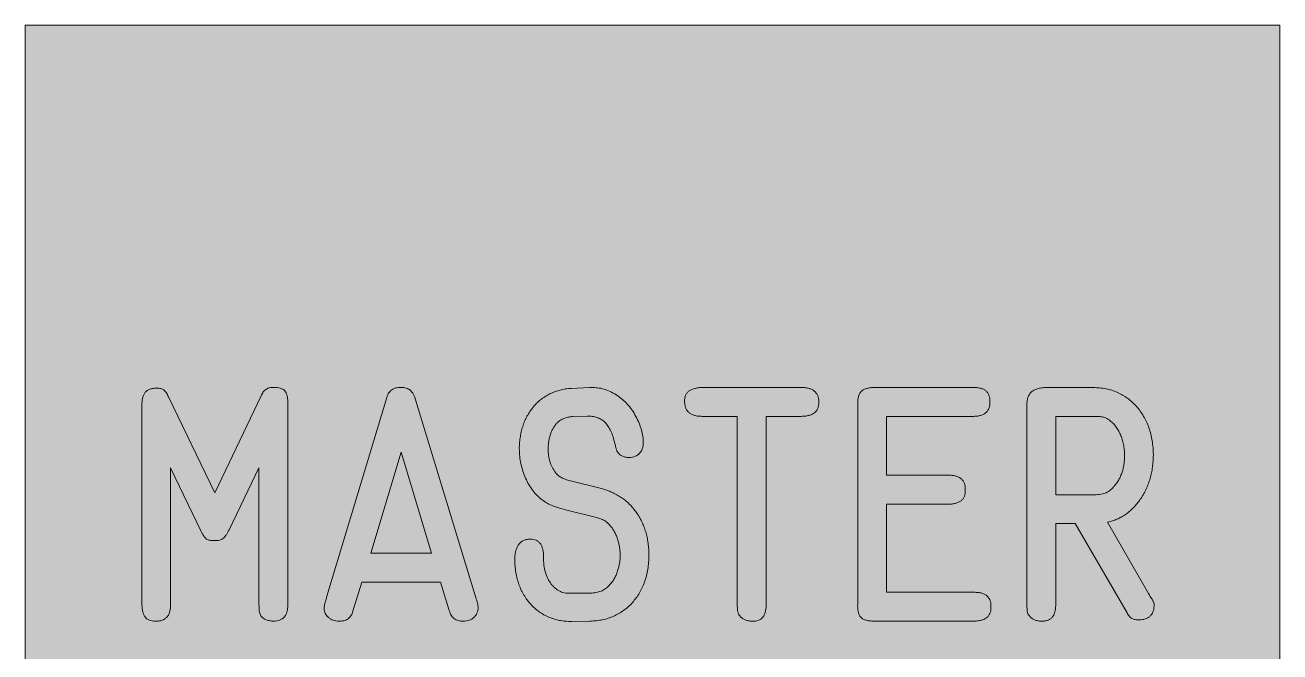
# Model space of a CAD drawing. Header units: inches. Extents: x 96.3 to 114, y 139.7 to 157.4.
# Drawn here: x 96.26 to 113.99, y 148.52 to 157.38 of the extents above; entities that cross this region are included whole.
import ezdxf

# ---------------------------------------------------------------- set-up
doc = ezdxf.new("R2010")
doc.units = ezdxf.units.IN
doc.header["$MEASUREMENT"] = 0

# ---------------------------------------------------------------- blocks, each defined once
blk = doc.blocks.new('block 2')
at = {"true_color": 0xffffff}
h = blk.add_hatch(color=7, dxfattribs=at)
h.dxf.hatch_style = 2
h.paths.add_polyline_path([(113.993, 139.655), (113.992, 157.384), (96.263, 157.384), (96.263, 139.655)])
at = {"color": 7, "lineweight": 5, "true_color": 0xffffff}
blk.add_lwpolyline([(113.993, 139.655), (113.992, 157.384), (96.263, 157.384), (96.263, 139.655), (113.993, 139.655)], dxfattribs=at)
blk = doc.blocks.new('block 6')
at = {"color": 7, "lineweight": 5, "true_color": 0xffffff}
blk.add_open_spline([(110.419, 149.242), (110.419, 149.242), (110.418, 151.973), (110.418, 151.973), (110.418, 151.996), (110.418, 152.02), (110.419, 152.043), (110.42, 152.063), (110.423, 152.083), (110.428, 152.103), (110.433, 152.12), (110.439, 152.136), (110.448, 152.152), (110.455, 152.166), (110.465, 152.179), (110.476, 152.191), (110.487, 152.202), (110.501, 152.212), (110.515, 152.22), (110.531, 152.229), (110.548, 152.236), (110.566, 152.241), (110.586, 152.247), (110.607, 152.251), (110.628, 152.254), (110.653, 152.257), (110.677, 152.258), (110.702, 152.26), (110.702, 152.26), (111.357, 152.259), (111.357, 152.259), (111.387, 152.257), (111.418, 152.256), (111.448, 152.253), (111.477, 152.25), (111.507, 152.245), (111.536, 152.239), (111.563, 152.234), (111.591, 152.227), (111.618, 152.219), (111.645, 152.21), (111.671, 152.2), (111.696, 152.189), (111.722, 152.178), (111.747, 152.166), (111.77, 152.152), (111.794, 152.138), (111.817, 152.123), (111.839, 152.106), (111.862, 152.09), (111.884, 152.072), (111.905, 152.053), (111.926, 152.034), (111.946, 152.014), (111.965, 151.992), (111.985, 151.971), (112.003, 151.948), (112.02, 151.925), (112.037, 151.901), (112.053, 151.877), (112.067, 151.851), (112.082, 151.826), (112.096, 151.8), (112.108, 151.773), (112.121, 151.746), (112.132, 151.718), (112.142, 151.689), (112.152, 151.66), (112.16, 151.63), (112.168, 151.6), (112.175, 151.569), (112.182, 151.537), (112.187, 151.506), (112.193, 151.473), (112.197, 151.44), (112.2, 151.407), (112.203, 151.372), (112.204, 151.337), (112.205, 151.302), (112.204, 151.273), (112.203, 151.244), (112.201, 151.216), (112.199, 151.188), (112.196, 151.16), (112.192, 151.132), (112.188, 151.105), (112.184, 151.078), (112.178, 151.052), (112.172, 151.026), (112.166, 151), (112.158, 150.974), (112.151, 150.949), (112.143, 150.924), (112.134, 150.9), (112.125, 150.875), (112.115, 150.852), (112.105, 150.828), (112.094, 150.805), (112.082, 150.782), (112.069, 150.759), (112.057, 150.737), (112.044, 150.715), (112.03, 150.693), (112.016, 150.672), (112.001, 150.652), (111.986, 150.632), (111.971, 150.613), (111.956, 150.594), (111.939, 150.576), (111.923, 150.559), (111.906, 150.543), (111.889, 150.527), (111.872, 150.511), (111.855, 150.496), (111.837, 150.482), (111.819, 150.468), (111.8, 150.456), (111.781, 150.444), (111.761, 150.432), (111.742, 150.421), (111.722, 150.411), (111.701, 150.401), (111.68, 150.392), (111.659, 150.384), (111.638, 150.377), (111.616, 150.37), (111.595, 150.363), (111.595, 150.363), (111.555, 150.354), (111.555, 150.354), (111.555, 150.354), (112.136, 149.346), (112.136, 149.346), (112.136, 149.346), (112.151, 149.321), (112.151, 149.321), (112.157, 149.311), (112.164, 149.3), (112.171, 149.289), (112.177, 149.281), (112.183, 149.272), (112.188, 149.264), (112.192, 149.257), (112.196, 149.25), (112.199, 149.243), (112.202, 149.238), (112.204, 149.233), (112.207, 149.228), (112.21, 149.219), (112.213, 149.21), (112.214, 149.201), (112.216, 149.19), (112.216, 149.179), (112.215, 149.168), (112.214, 149.153), (112.213, 149.139), (112.211, 149.124), (112.209, 149.111), (112.205, 149.098), (112.199, 149.085), (112.194, 149.074), (112.188, 149.063), (112.181, 149.052), (112.173, 149.042), (112.165, 149.032), (112.156, 149.024), (112.146, 149.015), (112.136, 149.008), (112.125, 149.001), (112.113, 148.995), (112.102, 148.99), (112.089, 148.986), (112.077, 148.981), (112.063, 148.978), (112.05, 148.976), (112.036, 148.973), (112.021, 148.973), (112.006, 148.972), (111.987, 148.972), (111.967, 148.973), (111.948, 148.976), (111.932, 148.979), (111.917, 148.984), (111.903, 148.992), (111.889, 149), (111.877, 149.01), (111.866, 149.022), (111.853, 149.037), (111.843, 149.054), (111.833, 149.07), (111.833, 149.07), (111.099, 150.334), (111.099, 150.334), (111.099, 150.334), (110.826, 150.334), (110.826, 150.334), (110.826, 150.334), (110.826, 149.223), (110.826, 149.223), (110.826, 149.2), (110.825, 149.177), (110.824, 149.154), (110.822, 149.135), (110.819, 149.115), (110.815, 149.096), (110.811, 149.08), (110.807, 149.065), (110.801, 149.05), (110.795, 149.037), (110.788, 149.025), (110.78, 149.014), (110.772, 149.004), (110.763, 148.994), (110.752, 148.987), (110.741, 148.979), (110.729, 148.973), (110.717, 148.968), (110.703, 148.963), (110.688, 148.96), (110.673, 148.958), (110.657, 148.955), (110.64, 148.955), (110.622, 148.955), (110.605, 148.956), (110.588, 148.957), (110.571, 148.96), (110.555, 148.963), (110.539, 148.967), (110.525, 148.973), (110.511, 148.979), (110.498, 148.987), (110.486, 148.996), (110.474, 149.006), (110.463, 149.017), (110.453, 149.028), (110.446, 149.038), (110.439, 149.049), (110.433, 149.06), (110.428, 149.071), (110.425, 149.083), (110.423, 149.096), (110.422, 149.103), (110.421, 149.111), (110.421, 149.118), (110.42, 149.129), (110.419, 149.14), (110.419, 149.151), (110.419, 149.164), (110.418, 149.178), (110.418, 149.192), (110.418, 149.209), (110.419, 149.226), (110.419, 149.242)], degree=3, knots=[0, 0, 0, 0, 1, 1, 1, 2, 2, 2, 3, 3, 3, 4, 4, 4, 5, 5, 5, 6, 6, 6, 7, 7, 7, 8, 8, 8, 9, 9, 9, 10, 10, 10, 11, 11, 11, 12, 12, 12, 13, 13, 13, 14, 14, 14, 15, 15, 15, 16, 16, 16, 17, 17, 17, 18, 18, 18, 19, 19, 19, 20, 20, 20, 21, 21, 21, 22, 22, 22, 23, 23, 23, 24, 24, 24, 25, 25, 25, 26, 26, 26, 27, 27, 27, 28, 28, 28, 29, 29, 29, 30, 30, 30, 31, 31, 31, 32, 32, 32, 33, 33, 33, 34, 34, 34, 35, 35, 35, 36, 36, 36, 37, 37, 37, 38, 38, 38, 39, 39, 39, 40, 40, 40, 41, 41, 41, 42, 42, 42, 43, 43, 43, 44, 44, 44, 45, 45, 45, 46, 46, 46, 47, 47, 47, 48, 48, 48, 49, 49, 49, 50, 50, 50, 51, 51, 51, 52, 52, 52, 53, 53, 53, 54, 54, 54, 55, 55, 55, 56, 56, 56, 57, 57, 57, 58, 58, 58, 59, 59, 59, 60, 60, 60, 61, 61, 61, 62, 62, 62, 63, 63, 63, 64, 64, 64, 65, 65, 65, 66, 66, 66, 67, 67, 67, 68, 68, 68, 69, 69, 69, 70, 70, 70, 71, 71, 71, 72, 72, 72, 73, 73, 73, 74, 74, 74, 75, 75, 75, 76, 76, 76, 77, 77, 77, 78, 78, 78, 79, 79, 79, 80, 80, 80, 81, 81, 81, 82, 82, 82, 83, 83, 83, 84, 84, 84, 84], dxfattribs=at)
blk = doc.blocks.new('block 7')
at = {"color": 7, "lineweight": 5, "true_color": 0xffffff}
blk.add_open_spline([(107.236, 152.259), (107.255, 152.258), (107.274, 152.258), (107.292, 152.255), (107.309, 152.253), (107.325, 152.25), (107.341, 152.245), (107.356, 152.241), (107.37, 152.236), (107.383, 152.229), (107.395, 152.222), (107.406, 152.215), (107.417, 152.206), (107.427, 152.197), (107.436, 152.187), (107.443, 152.176), (107.451, 152.165), (107.458, 152.152), (107.463, 152.14), (107.468, 152.126), (107.472, 152.112), (107.474, 152.097), (107.477, 152.081), (107.478, 152.064), (107.479, 152.048), (107.478, 152.032), (107.478, 152.017), (107.475, 152.002), (107.472, 151.988), (107.468, 151.975), (107.463, 151.962), (107.458, 151.95), (107.451, 151.939), (107.443, 151.928), (107.435, 151.918), (107.426, 151.909), (107.415, 151.901), (107.404, 151.892), (107.393, 151.885), (107.38, 151.879), (107.366, 151.872), (107.351, 151.867), (107.336, 151.864), (107.319, 151.859), (107.302, 151.856), (107.285, 151.854), (107.266, 151.852), (107.246, 151.852), (107.226, 151.851), (107.226, 151.851), (106.734, 151.851), (106.734, 151.851), (106.734, 151.851), (106.734, 149.206), (106.734, 149.206), (106.734, 149.186), (106.734, 149.165), (106.732, 149.144), (106.73, 149.127), (106.728, 149.109), (106.723, 149.092), (106.72, 149.077), (106.715, 149.062), (106.708, 149.047), (106.703, 149.035), (106.695, 149.023), (106.687, 149.012), (106.679, 149.002), (106.669, 148.993), (106.658, 148.985), (106.647, 148.977), (106.635, 148.971), (106.623, 148.966), (106.609, 148.961), (106.595, 148.958), (106.581, 148.956), (106.565, 148.954), (106.549, 148.954), (106.532, 148.955), (106.515, 148.956), (106.499, 148.957), (106.482, 148.96), (106.467, 148.963), (106.452, 148.967), (106.437, 148.973), (106.424, 148.979), (106.411, 148.986), (106.399, 148.994), (106.387, 149.003), (106.376, 149.013), (106.365, 149.024), (106.357, 149.033), (106.35, 149.043), (106.344, 149.054), (106.338, 149.065), (106.335, 149.078), (106.333, 149.09), (106.331, 149.098), (106.33, 149.106), (106.329, 149.114), (106.328, 149.124), (106.327, 149.135), (106.327, 149.145), (106.326, 149.158), (106.326, 149.171), (106.325, 149.184), (106.325, 149.2), (106.326, 149.215), (106.326, 149.231), (106.326, 149.231), (106.326, 151.851), (106.326, 151.851), (106.326, 151.851), (105.829, 151.851), (105.829, 151.851), (105.81, 151.851), (105.79, 151.852), (105.771, 151.854), (105.754, 151.856), (105.737, 151.86), (105.72, 151.864), (105.706, 151.869), (105.692, 151.874), (105.678, 151.881), (105.666, 151.887), (105.654, 151.895), (105.644, 151.905), (105.633, 151.913), (105.624, 151.923), (105.616, 151.934), (105.608, 151.945), (105.602, 151.958), (105.597, 151.971), (105.592, 151.984), (105.588, 151.999), (105.585, 152.013), (105.583, 152.029), (105.582, 152.046), (105.581, 152.063), (105.582, 152.078), (105.582, 152.094), (105.585, 152.109), (105.587, 152.123), (105.591, 152.137), (105.596, 152.15), (105.602, 152.162), (105.609, 152.173), (105.617, 152.183), (105.625, 152.194), (105.635, 152.203), (105.646, 152.211), (105.657, 152.22), (105.67, 152.227), (105.684, 152.232), (105.699, 152.239), (105.715, 152.243), (105.731, 152.247), (105.748, 152.252), (105.767, 152.255), (105.785, 152.257), (105.806, 152.259), (105.828, 152.259), (105.849, 152.26), (105.849, 152.26), (107.236, 152.259), (107.236, 152.259)], degree=3, knots=[0, 0, 0, 0, 1, 1, 1, 2, 2, 2, 3, 3, 3, 4, 4, 4, 5, 5, 5, 6, 6, 6, 7, 7, 7, 8, 8, 8, 9, 9, 9, 10, 10, 10, 11, 11, 11, 12, 12, 12, 13, 13, 13, 14, 14, 14, 15, 15, 15, 16, 16, 16, 17, 17, 17, 18, 18, 18, 19, 19, 19, 20, 20, 20, 21, 21, 21, 22, 22, 22, 23, 23, 23, 24, 24, 24, 25, 25, 25, 26, 26, 26, 27, 27, 27, 28, 28, 28, 29, 29, 29, 30, 30, 30, 31, 31, 31, 32, 32, 32, 33, 33, 33, 34, 34, 34, 35, 35, 35, 36, 36, 36, 37, 37, 37, 38, 38, 38, 39, 39, 39, 40, 40, 40, 41, 41, 41, 42, 42, 42, 43, 43, 43, 44, 44, 44, 45, 45, 45, 46, 46, 46, 47, 47, 47, 48, 48, 48, 49, 49, 49, 50, 50, 50, 51, 51, 51, 52, 52, 52, 53, 53, 53, 54, 54, 54, 55, 55, 55, 55], dxfattribs=at)
blk = doc.blocks.new('block 8')
at = {"color": 7, "lineweight": 5, "true_color": 0xffffff}
blk.add_open_spline([(102.638, 149.271), (102.642, 149.256), (102.647, 149.242), (102.651, 149.228), (102.654, 149.217), (102.656, 149.207), (102.658, 149.196), (102.66, 149.188), (102.661, 149.179), (102.662, 149.17), (102.663, 149.161), (102.663, 149.153), (102.664, 149.144), (102.663, 149.13), (102.662, 149.117), (102.659, 149.103), (102.657, 149.091), (102.653, 149.078), (102.648, 149.067), (102.643, 149.056), (102.636, 149.045), (102.629, 149.035), (102.622, 149.025), (102.613, 149.016), (102.604, 149.007), (102.594, 148.998), (102.584, 148.991), (102.573, 148.984), (102.562, 148.978), (102.55, 148.973), (102.538, 148.968), (102.525, 148.964), (102.512, 148.96), (102.498, 148.958), (102.484, 148.956), (102.469, 148.955), (102.454, 148.955), (102.442, 148.955), (102.43, 148.955), (102.417, 148.956), (102.406, 148.957), (102.395, 148.959), (102.384, 148.962), (102.374, 148.965), (102.364, 148.969), (102.354, 148.973), (102.345, 148.978), (102.336, 148.983), (102.327, 148.989), (102.319, 148.995), (102.311, 149.003), (102.304, 149.011), (102.297, 149.019), (102.291, 149.027), (102.285, 149.037), (102.278, 149.047), (102.273, 149.057), (102.268, 149.068), (102.264, 149.08), (102.26, 149.092), (102.256, 149.105), (102.256, 149.105), (102.132, 149.506), (102.132, 149.506), (102.132, 149.506), (101.02, 149.506), (101.02, 149.506), (101.02, 149.506), (100.89, 149.08), (100.89, 149.08), (100.882, 149.06), (100.874, 149.041), (100.862, 149.024), (100.851, 149.008), (100.836, 148.995), (100.82, 148.985), (100.803, 148.974), (100.784, 148.966), (100.765, 148.961), (100.742, 148.956), (100.719, 148.955), (100.696, 148.955), (100.682, 148.955), (100.669, 148.956), (100.655, 148.958), (100.642, 148.96), (100.629, 148.964), (100.616, 148.968), (100.604, 148.973), (100.593, 148.978), (100.581, 148.984), (100.57, 148.99), (100.56, 148.998), (100.55, 149.006), (100.54, 149.014), (100.532, 149.023), (100.524, 149.032), (100.516, 149.042), (100.51, 149.052), (100.505, 149.063), (100.5, 149.074), (100.496, 149.085), (100.493, 149.096), (100.49, 149.108), (100.489, 149.121), (100.488, 149.134), (100.488, 149.142), (100.489, 149.15), (100.49, 149.159), (100.491, 149.169), (100.493, 149.178), (100.495, 149.188), (100.497, 149.195), (100.499, 149.201), (100.5, 149.208), (100.502, 149.216), (100.505, 149.225), (100.507, 149.233), (100.51, 149.245), (100.513, 149.256), (100.516, 149.266), (100.52, 149.28), (100.524, 149.293), (100.528, 149.306), (100.528, 149.306), (101.372, 152.117), (101.372, 152.117), (101.376, 152.129), (101.38, 152.141), (101.385, 152.152), (101.389, 152.162), (101.395, 152.172), (101.401, 152.182), (101.407, 152.191), (101.413, 152.199), (101.421, 152.206), (101.428, 152.214), (101.435, 152.22), (101.444, 152.226), (101.452, 152.233), (101.461, 152.238), (101.47, 152.242), (101.48, 152.247), (101.49, 152.25), (101.5, 152.252), (101.511, 152.255), (101.522, 152.257), (101.533, 152.258), (101.546, 152.259), (101.558, 152.259), (101.571, 152.259), (101.584, 152.259), (101.598, 152.259), (101.612, 152.257), (101.624, 152.256), (101.636, 152.254), (101.648, 152.25), (101.659, 152.247), (101.669, 152.243), (101.679, 152.237), (101.688, 152.232), (101.697, 152.226), (101.705, 152.219), (101.714, 152.212), (101.721, 152.204), (101.728, 152.195), (101.736, 152.185), (101.743, 152.173), (101.749, 152.162), (101.756, 152.149), (101.762, 152.135), (101.768, 152.121), (101.774, 152.105), (101.779, 152.088), (101.785, 152.072), (101.785, 152.072), (102.638, 149.271), (102.638, 149.271)], degree=3, knots=[0, 0, 0, 0, 1, 1, 1, 2, 2, 2, 3, 3, 3, 4, 4, 4, 5, 5, 5, 6, 6, 6, 7, 7, 7, 8, 8, 8, 9, 9, 9, 10, 10, 10, 11, 11, 11, 12, 12, 12, 13, 13, 13, 14, 14, 14, 15, 15, 15, 16, 16, 16, 17, 17, 17, 18, 18, 18, 19, 19, 19, 20, 20, 20, 21, 21, 21, 22, 22, 22, 23, 23, 23, 24, 24, 24, 25, 25, 25, 26, 26, 26, 27, 27, 27, 28, 28, 28, 29, 29, 29, 30, 30, 30, 31, 31, 31, 32, 32, 32, 33, 33, 33, 34, 34, 34, 35, 35, 35, 36, 36, 36, 37, 37, 37, 38, 38, 38, 39, 39, 39, 40, 40, 40, 41, 41, 41, 42, 42, 42, 43, 43, 43, 44, 44, 44, 45, 45, 45, 46, 46, 46, 47, 47, 47, 48, 48, 48, 49, 49, 49, 50, 50, 50, 51, 51, 51, 52, 52, 52, 53, 53, 53, 54, 54, 54, 55, 55, 55, 56, 56, 56, 57, 57, 57, 58, 58, 58, 59, 59, 59, 59], dxfattribs=at)
blk = doc.blocks.new('block 9')
at = {"color": 7, "lineweight": 5, "true_color": 0xffffff}
blk.add_open_spline([(98.319, 151.122), (98.319, 151.122), (98.319, 149.214), (98.319, 149.214), (98.319, 149.193), (98.319, 149.172), (98.317, 149.151), (98.315, 149.133), (98.312, 149.115), (98.308, 149.097), (98.304, 149.081), (98.299, 149.066), (98.292, 149.051), (98.286, 149.038), (98.277, 149.025), (98.268, 149.014), (98.259, 149.004), (98.249, 148.994), (98.238, 148.986), (98.227, 148.978), (98.214, 148.972), (98.201, 148.967), (98.187, 148.962), (98.172, 148.959), (98.157, 148.957), (98.14, 148.955), (98.123, 148.955), (98.106, 148.955), (98.09, 148.955), (98.074, 148.955), (98.059, 148.958), (98.045, 148.96), (98.032, 148.964), (98.019, 148.969), (98.007, 148.974), (97.995, 148.98), (97.985, 148.988), (97.975, 148.996), (97.966, 149.006), (97.958, 149.016), (97.95, 149.027), (97.943, 149.039), (97.938, 149.052), (97.931, 149.067), (97.927, 149.083), (97.923, 149.099), (97.919, 149.118), (97.916, 149.137), (97.915, 149.157), (97.913, 149.179), (97.912, 149.202), (97.912, 149.225), (97.912, 149.225), (97.912, 151.99), (97.912, 151.99), (97.912, 152.012), (97.912, 152.034), (97.915, 152.055), (97.916, 152.074), (97.92, 152.092), (97.924, 152.11), (97.928, 152.126), (97.932, 152.141), (97.939, 152.155), (97.945, 152.168), (97.952, 152.18), (97.961, 152.191), (97.969, 152.201), (97.979, 152.209), (97.99, 152.216), (98.001, 152.224), (98.014, 152.23), (98.027, 152.235), (98.041, 152.24), (98.057, 152.244), (98.072, 152.246), (98.09, 152.248), (98.107, 152.248), (98.125, 152.249), (98.144, 152.248), (98.162, 152.248), (98.18, 152.243), (98.195, 152.239), (98.21, 152.233), (98.222, 152.224), (98.228, 152.219), (98.234, 152.214), (98.239, 152.208), (98.246, 152.201), (98.251, 152.193), (98.257, 152.186), (98.263, 152.177), (98.268, 152.168), (98.273, 152.158), (98.279, 152.147), (98.284, 152.136), (98.29, 152.125), (98.29, 152.125), (98.946, 150.769), (98.946, 150.769), (98.946, 150.769), (99.597, 152.143), (99.597, 152.143), (99.607, 152.162), (99.616, 152.181), (99.629, 152.198), (99.64, 152.212), (99.654, 152.225), (99.67, 152.235), (99.685, 152.245), (99.701, 152.252), (99.718, 152.255), (99.737, 152.259), (99.756, 152.259), (99.775, 152.259), (99.792, 152.259), (99.809, 152.258), (99.826, 152.257), (99.841, 152.255), (99.856, 152.253), (99.869, 152.249), (99.882, 152.245), (99.893, 152.24), (99.904, 152.234), (99.914, 152.228), (99.923, 152.221), (99.931, 152.213), (99.938, 152.204), (99.945, 152.194), (99.95, 152.184), (99.956, 152.172), (99.961, 152.16), (99.964, 152.147), (99.969, 152.131), (99.971, 152.115), (99.972, 152.099), (99.974, 152.081), (99.974, 152.062), (99.975, 152.044), (99.975, 152.044), (99.974, 149.18), (99.974, 149.18), (99.974, 149.163), (99.973, 149.145), (99.971, 149.127), (99.969, 149.112), (99.966, 149.096), (99.961, 149.081), (99.957, 149.067), (99.952, 149.054), (99.945, 149.042), (99.939, 149.03), (99.931, 149.02), (99.923, 149.01), (99.914, 149.001), (99.904, 148.992), (99.894, 148.986), (99.883, 148.979), (99.872, 148.973), (99.859, 148.968), (99.846, 148.963), (99.832, 148.96), (99.818, 148.958), (99.802, 148.955), (99.786, 148.955), (99.77, 148.955), (99.75, 148.956), (99.729, 148.958), (99.709, 148.962), (99.692, 148.965), (99.675, 148.971), (99.658, 148.978), (99.644, 148.985), (99.63, 148.994), (99.618, 149.005), (99.606, 149.016), (99.597, 149.028), (99.587, 149.041), (99.584, 149.05), (99.58, 149.058), (99.578, 149.067), (99.575, 149.078), (99.573, 149.088), (99.571, 149.098), (99.569, 149.113), (99.569, 149.128), (99.568, 149.142), (99.568, 149.163), (99.568, 149.184), (99.567, 149.205), (99.567, 149.205), (99.567, 151.122), (99.567, 151.122), (99.567, 151.122), (99.145, 150.247), (99.145, 150.247), (99.137, 150.233), (99.13, 150.218), (99.122, 150.204), (99.116, 150.192), (99.109, 150.18), (99.101, 150.169), (99.094, 150.159), (99.087, 150.15), (99.079, 150.142), (99.073, 150.135), (99.066, 150.128), (99.059, 150.122), (99.052, 150.117), (99.045, 150.112), (99.037, 150.109), (99.028, 150.104), (99.019, 150.101), (99.01, 150.099), (98.999, 150.097), (98.988, 150.095), (98.977, 150.094), (98.965, 150.093), (98.953, 150.093), (98.941, 150.093), (98.928, 150.093), (98.916, 150.093), (98.904, 150.093), (98.894, 150.094), (98.883, 150.096), (98.873, 150.098), (98.864, 150.099), (98.856, 150.101), (98.848, 150.104), (98.841, 150.107), (98.834, 150.111), (98.828, 150.115), (98.821, 150.12), (98.815, 150.125), (98.81, 150.131), (98.803, 150.138), (98.797, 150.146), (98.791, 150.154), (98.784, 150.164), (98.778, 150.174), (98.772, 150.185), (98.765, 150.197), (98.758, 150.21), (98.752, 150.223), (98.752, 150.223), (98.319, 151.122), (98.319, 151.122)], degree=3, knots=[0, 0, 0, 0, 1, 1, 1, 2, 2, 2, 3, 3, 3, 4, 4, 4, 5, 5, 5, 6, 6, 6, 7, 7, 7, 8, 8, 8, 9, 9, 9, 10, 10, 10, 11, 11, 11, 12, 12, 12, 13, 13, 13, 14, 14, 14, 15, 15, 15, 16, 16, 16, 17, 17, 17, 18, 18, 18, 19, 19, 19, 20, 20, 20, 21, 21, 21, 22, 22, 22, 23, 23, 23, 24, 24, 24, 25, 25, 25, 26, 26, 26, 27, 27, 27, 28, 28, 28, 29, 29, 29, 30, 30, 30, 31, 31, 31, 32, 32, 32, 33, 33, 33, 34, 34, 34, 35, 35, 35, 36, 36, 36, 37, 37, 37, 38, 38, 38, 39, 39, 39, 40, 40, 40, 41, 41, 41, 42, 42, 42, 43, 43, 43, 44, 44, 44, 45, 45, 45, 46, 46, 46, 47, 47, 47, 48, 48, 48, 49, 49, 49, 50, 50, 50, 51, 51, 51, 52, 52, 52, 53, 53, 53, 54, 54, 54, 55, 55, 55, 56, 56, 56, 57, 57, 57, 58, 58, 58, 59, 59, 59, 60, 60, 60, 61, 61, 61, 62, 62, 62, 63, 63, 63, 64, 64, 64, 65, 65, 65, 66, 66, 66, 67, 67, 67, 68, 68, 68, 69, 69, 69, 70, 70, 70, 71, 71, 71, 72, 72, 72, 73, 73, 73, 74, 74, 74, 75, 75, 75, 76, 76, 76, 77, 77, 77, 78, 78, 78, 79, 79, 79, 80, 80, 80, 81, 81, 81, 82, 82, 82, 82], dxfattribs=at)
blk = doc.blocks.new('block 10')
at = {"color": 7, "lineweight": 5, "true_color": 0xffffff}
blk.add_open_spline([(103.983, 148.95), (103.954, 148.95), (103.925, 148.951), (103.896, 148.954), (103.869, 148.957), (103.842, 148.961), (103.814, 148.966), (103.788, 148.971), (103.762, 148.978), (103.736, 148.986), (103.711, 148.993), (103.686, 149.002), (103.662, 149.012), (103.638, 149.022), (103.615, 149.033), (103.592, 149.046), (103.57, 149.059), (103.548, 149.072), (103.526, 149.088), (103.505, 149.103), (103.485, 149.119), (103.465, 149.136), (103.445, 149.154), (103.426, 149.173), (103.408, 149.193), (103.39, 149.213), (103.372, 149.234), (103.356, 149.256), (103.34, 149.277), (103.325, 149.3), (103.311, 149.323), (103.297, 149.347), (103.284, 149.371), (103.273, 149.395), (103.261, 149.42), (103.25, 149.446), (103.241, 149.473), (103.232, 149.5), (103.223, 149.527), (103.216, 149.555), (103.209, 149.583), (103.202, 149.612), (103.197, 149.642), (103.192, 149.672), (103.188, 149.702), (103.186, 149.733), (103.183, 149.765), (103.182, 149.797), (103.181, 149.83), (103.182, 149.852), (103.182, 149.873), (103.185, 149.895), (103.188, 149.914), (103.192, 149.933), (103.197, 149.952), (103.201, 149.968), (103.207, 149.985), (103.214, 150), (103.221, 150.014), (103.229, 150.027), (103.238, 150.04), (103.247, 150.051), (103.257, 150.062), (103.268, 150.071), (103.28, 150.08), (103.292, 150.088), (103.306, 150.094), (103.32, 150.101), (103.334, 150.105), (103.349, 150.109), (103.365, 150.112), (103.382, 150.114), (103.399, 150.115), (103.414, 150.114), (103.429, 150.113), (103.444, 150.111), (103.457, 150.108), (103.47, 150.105), (103.483, 150.099), (103.494, 150.094), (103.506, 150.087), (103.516, 150.079), (103.526, 150.071), (103.535, 150.061), (103.542, 150.051), (103.55, 150.04), (103.557, 150.028), (103.562, 150.015), (103.569, 150.001), (103.574, 149.986), (103.577, 149.971), (103.582, 149.954), (103.584, 149.937), (103.586, 149.92), (103.588, 149.9), (103.588, 149.88), (103.588, 149.86), (103.589, 149.822), (103.59, 149.785), (103.594, 149.747), (103.598, 149.713), (103.604, 149.679), (103.614, 149.646), (103.623, 149.615), (103.635, 149.585), (103.649, 149.556), (103.663, 149.528), (103.679, 149.502), (103.698, 149.478), (103.707, 149.466), (103.717, 149.455), (103.728, 149.444), (103.737, 149.434), (103.748, 149.425), (103.758, 149.416), (103.769, 149.407), (103.779, 149.399), (103.791, 149.392), (103.802, 149.385), (103.814, 149.379), (103.826, 149.374), (103.838, 149.368), (103.85, 149.364), (103.863, 149.361), (103.875, 149.357), (103.888, 149.354), (103.901, 149.352), (103.914, 149.35), (103.927, 149.349), (103.941, 149.349), (103.955, 149.349), (103.97, 149.35), (103.984, 149.351), (103.984, 149.351), (104.228, 149.351), (104.228, 149.351), (104.256, 149.352), (104.284, 149.353), (104.312, 149.356), (104.336, 149.36), (104.361, 149.365), (104.384, 149.373), (104.406, 149.38), (104.427, 149.389), (104.446, 149.401), (104.464, 149.412), (104.481, 149.426), (104.498, 149.44), (104.511, 149.454), (104.524, 149.467), (104.536, 149.481), (104.548, 149.496), (104.56, 149.511), (104.57, 149.527), (104.581, 149.544), (104.59, 149.561), (104.599, 149.578), (104.608, 149.597), (104.617, 149.615), (104.624, 149.634), (104.632, 149.654), (104.639, 149.674), (104.644, 149.694), (104.65, 149.714), (104.655, 149.735), (104.659, 149.756), (104.663, 149.777), (104.666, 149.798), (104.668, 149.819), (104.67, 149.841), (104.67, 149.863), (104.671, 149.885), (104.67, 149.906), (104.67, 149.928), (104.668, 149.949), (104.666, 149.97), (104.664, 149.991), (104.66, 150.012), (104.656, 150.032), (104.652, 150.052), (104.646, 150.072), (104.641, 150.092), (104.635, 150.111), (104.628, 150.131), (104.622, 150.15), (104.614, 150.169), (104.605, 150.187), (104.597, 150.204), (104.589, 150.221), (104.579, 150.238), (104.57, 150.254), (104.559, 150.269), (104.548, 150.284), (104.537, 150.298), (104.525, 150.311), (104.513, 150.325), (104.502, 150.336), (104.491, 150.347), (104.479, 150.356), (104.466, 150.367), (104.451, 150.376), (104.435, 150.384), (104.418, 150.393), (104.4, 150.4), (104.382, 150.407), (104.362, 150.414), (104.341, 150.419), (104.32, 150.425), (104.32, 150.425), (103.882, 150.535), (103.882, 150.535), (103.848, 150.544), (103.814, 150.553), (103.781, 150.564), (103.753, 150.573), (103.726, 150.583), (103.7, 150.594), (103.676, 150.604), (103.653, 150.616), (103.631, 150.629), (103.61, 150.641), (103.589, 150.655), (103.568, 150.67), (103.544, 150.69), (103.52, 150.71), (103.498, 150.731), (103.476, 150.754), (103.455, 150.778), (103.436, 150.803), (103.416, 150.829), (103.398, 150.857), (103.381, 150.885), (103.364, 150.915), (103.349, 150.946), (103.335, 150.977), (103.32, 151.009), (103.307, 151.043), (103.296, 151.076), (103.286, 151.11), (103.277, 151.144), (103.269, 151.179), (103.262, 151.214), (103.256, 151.249), (103.252, 151.285), (103.248, 151.321), (103.247, 151.357), (103.245, 151.394), (103.246, 151.424), (103.247, 151.454), (103.25, 151.484), (103.252, 151.512), (103.256, 151.54), (103.261, 151.568), (103.265, 151.596), (103.27, 151.623), (103.277, 151.65), (103.284, 151.676), (103.291, 151.702), (103.3, 151.727), (103.309, 151.752), (103.318, 151.776), (103.329, 151.8), (103.339, 151.823), (103.351, 151.846), (103.364, 151.869), (103.377, 151.891), (103.39, 151.912), (103.405, 151.933), (103.42, 151.954), (103.436, 151.974), (103.452, 151.994), (103.469, 152.013), (103.486, 152.031), (103.505, 152.048), (103.523, 152.065), (103.541, 152.081), (103.561, 152.096), (103.58, 152.111), (103.6, 152.125), (103.62, 152.138), (103.641, 152.151), (103.662, 152.163), (103.684, 152.173), (103.706, 152.184), (103.729, 152.193), (103.752, 152.201), (103.776, 152.21), (103.8, 152.217), (103.824, 152.223), (103.849, 152.229), (103.874, 152.234), (103.899, 152.238), (103.926, 152.242), (103.952, 152.244), (103.979, 152.247), (103.979, 152.247), (104.239, 152.26), (104.239, 152.26), (104.239, 152.26), (104.263, 152.259), (104.263, 152.259), (104.293, 152.258), (104.323, 152.258), (104.352, 152.254), (104.382, 152.251), (104.411, 152.245), (104.44, 152.236), (104.47, 152.227), (104.499, 152.215), (104.528, 152.202), (104.558, 152.188), (104.587, 152.172), (104.615, 152.155), (104.644, 152.136), (104.671, 152.116), (104.697, 152.094), (104.724, 152.072), (104.748, 152.049), (104.771, 152.024), (104.795, 151.998), (104.818, 151.97), (104.838, 151.941), (104.858, 151.911), (104.876, 151.88), (104.894, 151.849), (104.91, 151.818), (104.925, 151.786), (104.938, 151.754), (104.951, 151.723), (104.961, 151.691), (104.97, 151.658), (104.979, 151.628), (104.987, 151.597), (104.991, 151.566), (104.995, 151.538), (104.997, 151.511), (104.998, 151.484), (104.997, 151.468), (104.996, 151.451), (104.994, 151.435), (104.992, 151.421), (104.989, 151.407), (104.984, 151.393), (104.98, 151.381), (104.974, 151.369), (104.968, 151.357), (104.961, 151.347), (104.954, 151.337), (104.946, 151.328), (104.938, 151.319), (104.928, 151.311), (104.918, 151.304), (104.908, 151.297), (104.897, 151.291), (104.885, 151.286), (104.872, 151.281), (104.859, 151.277), (104.845, 151.275), (104.83, 151.272), (104.815, 151.27), (104.8, 151.269), (104.781, 151.27), (104.762, 151.271), (104.743, 151.275), (104.726, 151.278), (104.71, 151.283), (104.695, 151.291), (104.68, 151.298), (104.666, 151.308), (104.655, 151.319), (104.643, 151.331), (104.634, 151.345), (104.625, 151.359), (104.624, 151.362), (104.623, 151.365), (104.622, 151.369), (104.621, 151.374), (104.619, 151.379), (104.618, 151.384), (104.616, 151.388), (104.615, 151.391), (104.614, 151.395), (104.612, 151.401), (104.611, 151.408), (104.61, 151.414), (104.608, 151.422), (104.605, 151.43), (104.603, 151.438), (104.6, 151.448), (104.597, 151.458), (104.595, 151.469), (104.587, 151.5), (104.579, 151.531), (104.57, 151.562), (104.561, 151.589), (104.551, 151.616), (104.539, 151.642), (104.529, 151.665), (104.517, 151.687), (104.503, 151.708), (104.491, 151.726), (104.478, 151.744), (104.463, 151.76), (104.448, 151.775), (104.432, 151.789), (104.414, 151.8), (104.397, 151.812), (104.378, 151.821), (104.358, 151.829), (104.338, 151.837), (104.317, 151.843), (104.295, 151.847), (104.271, 151.851), (104.247, 151.852), (104.223, 151.854), (104.223, 151.854), (104.203, 151.854), (104.203, 151.854), (104.203, 151.854), (103.999, 151.849), (103.999, 151.849), (103.981, 151.846), (103.963, 151.844), (103.946, 151.841), (103.927, 151.837), (103.908, 151.831), (103.89, 151.825), (103.872, 151.819), (103.855, 151.812), (103.839, 151.803), (103.825, 151.796), (103.813, 151.787), (103.8, 151.778), (103.788, 151.767), (103.777, 151.755), (103.766, 151.743), (103.756, 151.731), (103.746, 151.717), (103.738, 151.703), (103.729, 151.689), (103.72, 151.675), (103.712, 151.66), (103.705, 151.645), (103.698, 151.63), (103.692, 151.614), (103.686, 151.597), (103.681, 151.58), (103.676, 151.563), (103.671, 151.545), (103.667, 151.527), (103.664, 151.509), (103.66, 151.489), (103.658, 151.47), (103.656, 151.451), (103.655, 151.43), (103.654, 151.409), (103.653, 151.389), (103.654, 151.358), (103.656, 151.327), (103.66, 151.297), (103.664, 151.268), (103.671, 151.239), (103.679, 151.211), (103.688, 151.183), (103.698, 151.157), (103.711, 151.132), (103.724, 151.106), (103.739, 151.083), (103.755, 151.059), (103.766, 151.045), (103.777, 151.032), (103.789, 151.02), (103.803, 151.007), (103.82, 150.997), (103.837, 150.988), (103.856, 150.977), (103.876, 150.968), (103.896, 150.961), (103.92, 150.952), (103.944, 150.946), (103.969, 150.939), (103.969, 150.939), (104.406, 150.829), (104.406, 150.829), (104.432, 150.822), (104.457, 150.814), (104.483, 150.805), (104.507, 150.797), (104.531, 150.788), (104.554, 150.777), (104.577, 150.767), (104.6, 150.755), (104.622, 150.743), (104.644, 150.731), (104.665, 150.718), (104.686, 150.704), (104.706, 150.69), (104.726, 150.675), (104.745, 150.66), (104.764, 150.644), (104.783, 150.628), (104.8, 150.611), (104.818, 150.593), (104.834, 150.575), (104.85, 150.555), (104.867, 150.536), (104.882, 150.516), (104.897, 150.496), (104.912, 150.475), (104.926, 150.454), (104.939, 150.432), (104.952, 150.41), (104.964, 150.387), (104.975, 150.364), (104.986, 150.34), (104.996, 150.316), (105.006, 150.292), (105.015, 150.268), (105.024, 150.243), (105.032, 150.218), (105.039, 150.193), (105.045, 150.166), (105.051, 150.14), (105.057, 150.113), (105.061, 150.086), (105.065, 150.058), (105.069, 150.03), (105.073, 150.002), (105.075, 149.973), (105.077, 149.944), (105.077, 149.915), (105.078, 149.885), (105.077, 149.851), (105.076, 149.817), (105.073, 149.784), (105.07, 149.752), (105.066, 149.719), (105.061, 149.688), (105.056, 149.657), (105.05, 149.626), (105.042, 149.596), (105.035, 149.567), (105.026, 149.539), (105.016, 149.511), (105.007, 149.483), (104.996, 149.456), (104.983, 149.43), (104.971, 149.404), (104.958, 149.378), (104.944, 149.353), (104.93, 149.329), (104.914, 149.306), (104.897, 149.283), (104.88, 149.26), (104.862, 149.238), (104.843, 149.217), (104.825, 149.196), (104.805, 149.176), (104.784, 149.157), (104.764, 149.139), (104.743, 149.122), (104.72, 149.106), (104.698, 149.09), (104.676, 149.075), (104.652, 149.062), (104.629, 149.048), (104.604, 149.036), (104.58, 149.025), (104.554, 149.014), (104.528, 149.004), (104.502, 148.996), (104.475, 148.987), (104.448, 148.98), (104.42, 148.975), (104.392, 148.969), (104.363, 148.964), (104.334, 148.961), (104.304, 148.958), (104.274, 148.956), (104.244, 148.955), (104.244, 148.955), (103.983, 148.95), (103.983, 148.95)], degree=3, knots=[0, 0, 0, 0, 1, 1, 1, 2, 2, 2, 3, 3, 3, 4, 4, 4, 5, 5, 5, 6, 6, 6, 7, 7, 7, 8, 8, 8, 9, 9, 9, 10, 10, 10, 11, 11, 11, 12, 12, 12, 13, 13, 13, 14, 14, 14, 15, 15, 15, 16, 16, 16, 17, 17, 17, 18, 18, 18, 19, 19, 19, 20, 20, 20, 21, 21, 21, 22, 22, 22, 23, 23, 23, 24, 24, 24, 25, 25, 25, 26, 26, 26, 27, 27, 27, 28, 28, 28, 29, 29, 29, 30, 30, 30, 31, 31, 31, 32, 32, 32, 33, 33, 33, 34, 34, 34, 35, 35, 35, 36, 36, 36, 37, 37, 37, 38, 38, 38, 39, 39, 39, 40, 40, 40, 41, 41, 41, 42, 42, 42, 43, 43, 43, 44, 44, 44, 45, 45, 45, 46, 46, 46, 47, 47, 47, 48, 48, 48, 49, 49, 49, 50, 50, 50, 51, 51, 51, 52, 52, 52, 53, 53, 53, 54, 54, 54, 55, 55, 55, 56, 56, 56, 57, 57, 57, 58, 58, 58, 59, 59, 59, 60, 60, 60, 61, 61, 61, 62, 62, 62, 63, 63, 63, 64, 64, 64, 65, 65, 65, 66, 66, 66, 67, 67, 67, 68, 68, 68, 69, 69, 69, 70, 70, 70, 71, 71, 71, 72, 72, 72, 73, 73, 73, 74, 74, 74, 75, 75, 75, 76, 76, 76, 77, 77, 77, 78, 78, 78, 79, 79, 79, 80, 80, 80, 81, 81, 81, 82, 82, 82, 83, 83, 83, 84, 84, 84, 85, 85, 85, 86, 86, 86, 87, 87, 87, 88, 88, 88, 89, 89, 89, 90, 90, 90, 91, 91, 91, 92, 92, 92, 93, 93, 93, 94, 94, 94, 95, 95, 95, 96, 96, 96, 97, 97, 97, 98, 98, 98, 99, 99, 99, 100, 100, 100, 101, 101, 101, 102, 102, 102, 103, 103, 103, 104, 104, 104, 105, 105, 105, 106, 106, 106, 107, 107, 107, 108, 108, 108, 109, 109, 109, 110, 110, 110, 111, 111, 111, 112, 112, 112, 113, 113, 113, 114, 114, 114, 115, 115, 115, 116, 116, 116, 117, 117, 117, 118, 118, 118, 119, 119, 119, 120, 120, 120, 121, 121, 121, 122, 122, 122, 123, 123, 123, 124, 124, 124, 125, 125, 125, 126, 126, 126, 127, 127, 127, 128, 128, 128, 129, 129, 129, 130, 130, 130, 131, 131, 131, 132, 132, 132, 133, 133, 133, 134, 134, 134, 135, 135, 135, 136, 136, 136, 137, 137, 137, 138, 138, 138, 139, 139, 139, 140, 140, 140, 141, 141, 141, 142, 142, 142, 143, 143, 143, 144, 144, 144, 145, 145, 145, 146, 146, 146, 147, 147, 147, 148, 148, 148, 149, 149, 149, 150, 150, 150, 151, 151, 151, 152, 152, 152, 153, 153, 153, 154, 154, 154, 155, 155, 155, 156, 156, 156, 157, 157, 157, 158, 158, 158, 159, 159, 159, 160, 160, 160, 161, 161, 161, 162, 162, 162, 163, 163, 163, 164, 164, 164, 165, 165, 165, 166, 166, 166, 167, 167, 167, 168, 168, 168, 169, 169, 169, 170, 170, 170, 171, 171, 171, 172, 172, 172, 173, 173, 173, 174, 174, 174, 175, 175, 175, 176, 176, 176, 177, 177, 177, 178, 178, 178, 179, 179, 179, 180, 180, 180, 181, 181, 181, 182, 182, 182, 183, 183, 183, 184, 184, 184, 185, 185, 185, 186, 186, 186, 187, 187, 187, 188, 188, 188, 189, 189, 189, 190, 190, 190, 191, 191, 191, 192, 192, 192, 193, 193, 193, 194, 194, 194, 194], dxfattribs=at)
blk = doc.blocks.new('block 11')
at = {"color": 7, "lineweight": 5, "true_color": 0xffffff}
blk.add_open_spline([(108.028, 149.225), (108.028, 149.225), (108.027, 151.994), (108.027, 151.994), (108.027, 152.017), (108.027, 152.041), (108.028, 152.064), (108.029, 152.084), (108.032, 152.103), (108.037, 152.122), (108.041, 152.138), (108.046, 152.154), (108.054, 152.169), (108.061, 152.182), (108.068, 152.194), (108.078, 152.204), (108.088, 152.214), (108.1, 152.223), (108.113, 152.229), (108.127, 152.237), (108.143, 152.242), (108.159, 152.247), (108.178, 152.252), (108.197, 152.255), (108.216, 152.257), (108.24, 152.259), (108.263, 152.259), (108.286, 152.26), (108.286, 152.26), (109.651, 152.259), (109.651, 152.259), (109.671, 152.259), (109.69, 152.259), (109.71, 152.257), (109.727, 152.256), (109.744, 152.253), (109.761, 152.249), (109.776, 152.245), (109.79, 152.24), (109.803, 152.234), (109.816, 152.228), (109.827, 152.221), (109.838, 152.212), (109.848, 152.204), (109.857, 152.194), (109.864, 152.183), (109.872, 152.173), (109.878, 152.161), (109.882, 152.148), (109.887, 152.135), (109.891, 152.121), (109.892, 152.106), (109.895, 152.09), (109.895, 152.074), (109.895, 152.058), (109.895, 152.041), (109.895, 152.024), (109.892, 152.007), (109.891, 151.993), (109.887, 151.978), (109.882, 151.964), (109.877, 151.952), (109.87, 151.939), (109.862, 151.928), (109.854, 151.917), (109.845, 151.907), (109.834, 151.899), (109.823, 151.89), (109.811, 151.883), (109.798, 151.877), (109.783, 151.87), (109.768, 151.865), (109.753, 151.861), (109.735, 151.856), (109.717, 151.853), (109.699, 151.852), (109.678, 151.851), (109.658, 151.851), (109.637, 151.851), (109.637, 151.851), (108.435, 151.851), (108.435, 151.851), (108.435, 151.851), (108.435, 151.018), (108.435, 151.018), (108.435, 151.018), (109.304, 151.018), (109.304, 151.018), (109.324, 151.018), (109.343, 151.018), (109.362, 151.016), (109.379, 151.014), (109.396, 151.011), (109.413, 151.007), (109.427, 151.003), (109.441, 150.997), (109.454, 150.991), (109.467, 150.985), (109.478, 150.977), (109.489, 150.968), (109.499, 150.96), (109.508, 150.95), (109.515, 150.939), (109.523, 150.928), (109.529, 150.916), (109.534, 150.903), (109.539, 150.889), (109.542, 150.875), (109.544, 150.861), (109.546, 150.844), (109.547, 150.828), (109.547, 150.811), (109.547, 150.795), (109.547, 150.778), (109.545, 150.762), (109.543, 150.748), (109.539, 150.734), (109.534, 150.721), (109.529, 150.708), (109.523, 150.696), (109.515, 150.685), (109.507, 150.675), (109.497, 150.665), (109.487, 150.657), (109.475, 150.648), (109.463, 150.641), (109.45, 150.635), (109.436, 150.629), (109.421, 150.624), (109.405, 150.62), (109.388, 150.616), (109.37, 150.613), (109.352, 150.611), (109.331, 150.61), (109.31, 150.61), (109.289, 150.61), (109.289, 150.61), (108.435, 150.61), (108.435, 150.61), (108.435, 150.61), (108.435, 149.363), (108.435, 149.363), (108.435, 149.363), (109.656, 149.363), (109.656, 149.363), (109.677, 149.363), (109.697, 149.363), (109.717, 149.361), (109.735, 149.36), (109.752, 149.357), (109.77, 149.353), (109.785, 149.349), (109.8, 149.344), (109.814, 149.337), (109.827, 149.331), (109.839, 149.324), (109.85, 149.315), (109.86, 149.306), (109.87, 149.296), (109.877, 149.285), (109.885, 149.274), (109.892, 149.262), (109.897, 149.249), (109.902, 149.235), (109.906, 149.221), (109.908, 149.206), (109.91, 149.189), (109.91, 149.173), (109.91, 149.156), (109.91, 149.139), (109.91, 149.123), (109.908, 149.107), (109.906, 149.093), (109.902, 149.079), (109.896, 149.065), (109.891, 149.053), (109.884, 149.041), (109.875, 149.03), (109.867, 149.02), (109.857, 149.01), (109.846, 149.002), (109.834, 148.993), (109.821, 148.986), (109.807, 148.98), (109.792, 148.973), (109.776, 148.968), (109.76, 148.965), (109.741, 148.96), (109.722, 148.958), (109.703, 148.956), (109.681, 148.954), (109.659, 148.955), (109.637, 148.955), (109.637, 148.955), (108.281, 148.955), (108.281, 148.955), (108.258, 148.955), (108.234, 148.955), (108.211, 148.957), (108.191, 148.959), (108.171, 148.962), (108.152, 148.967), (108.136, 148.971), (108.12, 148.976), (108.106, 148.984), (108.093, 148.991), (108.082, 149), (108.072, 149.01), (108.062, 149.02), (108.055, 149.032), (108.049, 149.045), (108.042, 149.061), (108.037, 149.077), (108.034, 149.093), (108.03, 149.113), (108.028, 149.133), (108.027, 149.153), (108.026, 149.177), (108.027, 149.201), (108.028, 149.225)], degree=3, knots=[0, 0, 0, 0, 1, 1, 1, 2, 2, 2, 3, 3, 3, 4, 4, 4, 5, 5, 5, 6, 6, 6, 7, 7, 7, 8, 8, 8, 9, 9, 9, 10, 10, 10, 11, 11, 11, 12, 12, 12, 13, 13, 13, 14, 14, 14, 15, 15, 15, 16, 16, 16, 17, 17, 17, 18, 18, 18, 19, 19, 19, 20, 20, 20, 21, 21, 21, 22, 22, 22, 23, 23, 23, 24, 24, 24, 25, 25, 25, 26, 26, 26, 27, 27, 27, 28, 28, 28, 29, 29, 29, 30, 30, 30, 31, 31, 31, 32, 32, 32, 33, 33, 33, 34, 34, 34, 35, 35, 35, 36, 36, 36, 37, 37, 37, 38, 38, 38, 39, 39, 39, 40, 40, 40, 41, 41, 41, 42, 42, 42, 43, 43, 43, 44, 44, 44, 45, 45, 45, 46, 46, 46, 47, 47, 47, 48, 48, 48, 49, 49, 49, 50, 50, 50, 51, 51, 51, 52, 52, 52, 53, 53, 53, 54, 54, 54, 55, 55, 55, 56, 56, 56, 57, 57, 57, 58, 58, 58, 59, 59, 59, 60, 60, 60, 61, 61, 61, 62, 62, 62, 63, 63, 63, 64, 64, 64, 65, 65, 65, 66, 66, 66, 67, 67, 67, 68, 68, 68, 69, 69, 69, 70, 70, 70, 71, 71, 71, 72, 72, 72, 73, 73, 73, 73], dxfattribs=at)
blk = doc.blocks.new('block 16')
at = {"true_color": 0xffffff}
h = blk.add_hatch(color=7, dxfattribs=at)
h.dxf.hatch_style = 2
edge = h.paths.add_edge_path()
edge.add_spline(control_points=[(111.372, 151.851), (111.372, 151.851), (110.826, 151.851), (110.826, 151.851), (110.826, 151.851), (110.826, 150.742), (110.826, 150.742), (110.826, 150.742), (111.342, 150.742), (111.342, 150.742), (111.36, 150.742), (111.378, 150.742), (111.396, 150.743), (111.412, 150.744), (111.428, 150.745), (111.444, 150.747), (111.459, 150.749), (111.473, 150.751), (111.487, 150.754), (111.499, 150.757), (111.51, 150.761), (111.522, 150.765), (111.544, 150.773), (111.565, 150.784), (111.584, 150.798), (111.604, 150.813), (111.621, 150.832), (111.639, 150.85), (111.652, 150.864), (111.664, 150.878), (111.676, 150.893), (111.687, 150.908), (111.698, 150.924), (111.708, 150.94), (111.718, 150.957), (111.727, 150.974), (111.735, 150.992), (111.744, 151.01), (111.751, 151.029), (111.758, 151.048), (111.764, 151.068), (111.771, 151.087), (111.776, 151.107), (111.781, 151.127), (111.784, 151.148), (111.788, 151.168), (111.791, 151.189), (111.794, 151.21), (111.796, 151.231), (111.797, 151.253), (111.798, 151.275), (111.798, 151.297), (111.797, 151.323), (111.797, 151.35), (111.794, 151.377), (111.792, 151.402), (111.788, 151.428), (111.783, 151.453), (111.778, 151.478), (111.772, 151.502), (111.765, 151.525), (111.757, 151.549), (111.749, 151.572), (111.739, 151.594), (111.729, 151.616), (111.719, 151.637), (111.707, 151.657), (111.696, 151.677), (111.684, 151.695), (111.671, 151.713), (111.658, 151.73), (111.643, 151.746), (111.628, 151.76), (111.612, 151.774), (111.596, 151.787), (111.579, 151.8), (111.566, 151.809), (111.553, 151.818), (111.538, 151.825), (111.524, 151.832), (111.509, 151.837), (111.494, 151.841), (111.476, 151.845), (111.458, 151.847), (111.44, 151.849), (111.417, 151.85), (111.394, 151.851), (111.372, 151.851)], knot_values=[0, 0, 0, 0, 1, 1, 1, 2, 2, 2, 3, 3, 3, 4, 4, 4, 5, 5, 5, 6, 6, 6, 7, 7, 7, 8, 8, 8, 9, 9, 9, 10, 10, 10, 11, 11, 11, 12, 12, 12, 13, 13, 13, 14, 14, 14, 15, 15, 15, 16, 16, 16, 17, 17, 17, 18, 18, 18, 19, 19, 19, 20, 20, 20, 21, 21, 21, 22, 22, 22, 23, 23, 23, 24, 24, 24, 25, 25, 25, 26, 26, 26, 27, 27, 27, 28, 28, 28, 29, 29, 29, 29], degree=3, periodic=1)
at = {"color": 7, "lineweight": 5, "true_color": 0xffffff}
blk.add_open_spline([(111.372, 151.851), (111.372, 151.851), (110.826, 151.851), (110.826, 151.851), (110.826, 151.851), (110.826, 150.742), (110.826, 150.742), (110.826, 150.742), (111.342, 150.742), (111.342, 150.742), (111.36, 150.742), (111.378, 150.742), (111.396, 150.743), (111.412, 150.744), (111.428, 150.745), (111.444, 150.747), (111.459, 150.749), (111.473, 150.751), (111.487, 150.754), (111.499, 150.757), (111.51, 150.761), (111.522, 150.765), (111.544, 150.773), (111.565, 150.784), (111.584, 150.798), (111.604, 150.813), (111.621, 150.832), (111.639, 150.85), (111.652, 150.864), (111.664, 150.878), (111.676, 150.893), (111.687, 150.908), (111.698, 150.924), (111.708, 150.94), (111.718, 150.957), (111.727, 150.974), (111.735, 150.992), (111.744, 151.01), (111.751, 151.029), (111.758, 151.048), (111.764, 151.068), (111.771, 151.087), (111.776, 151.107), (111.781, 151.127), (111.784, 151.148), (111.788, 151.168), (111.791, 151.189), (111.794, 151.21), (111.796, 151.231), (111.797, 151.253), (111.798, 151.275), (111.798, 151.297), (111.797, 151.323), (111.797, 151.35), (111.794, 151.377), (111.792, 151.402), (111.788, 151.428), (111.783, 151.453), (111.778, 151.478), (111.772, 151.502), (111.765, 151.525), (111.757, 151.549), (111.749, 151.572), (111.739, 151.594), (111.729, 151.616), (111.719, 151.637), (111.707, 151.657), (111.696, 151.677), (111.684, 151.695), (111.671, 151.713), (111.658, 151.73), (111.643, 151.746), (111.628, 151.76), (111.612, 151.774), (111.596, 151.787), (111.579, 151.8), (111.566, 151.809), (111.553, 151.818), (111.538, 151.825), (111.524, 151.832), (111.509, 151.837), (111.494, 151.841), (111.476, 151.845), (111.458, 151.847), (111.44, 151.849), (111.417, 151.85), (111.394, 151.851), (111.372, 151.851)], degree=3, knots=[0, 0, 0, 0, 1, 1, 1, 2, 2, 2, 3, 3, 3, 4, 4, 4, 5, 5, 5, 6, 6, 6, 7, 7, 7, 8, 8, 8, 9, 9, 9, 10, 10, 10, 11, 11, 11, 12, 12, 12, 13, 13, 13, 14, 14, 14, 15, 15, 15, 16, 16, 16, 17, 17, 17, 18, 18, 18, 19, 19, 19, 20, 20, 20, 21, 21, 21, 22, 22, 22, 23, 23, 23, 24, 24, 24, 25, 25, 25, 26, 26, 26, 27, 27, 27, 28, 28, 28, 29, 29, 29, 29], dxfattribs=at)
blk = doc.blocks.new('block 17')
at = {"true_color": 0xffffff}
h = blk.add_hatch(color=7, dxfattribs=at)
h.dxf.hatch_style = 2
h.paths.add_polyline_path([(101.149, 149.915), (102.003, 149.915), (101.576, 151.345)])
at = {"color": 7, "lineweight": 5, "true_color": 0xffffff}
blk.add_lwpolyline([(101.149, 149.915), (102.003, 149.915), (101.576, 151.345), (101.149, 149.915)], dxfattribs=at)

msp = doc.modelspace()

# ---------------------------------------------------------------- block references
for name in ['block 2', 'block 9', 'block 8', 'block 10', 'block 7', 'block 11', 'block 6', 'block 16', 'block 17']:
    msp.add_blockref(name, (0, 0))

doc.saveas('drawing.dxf')
